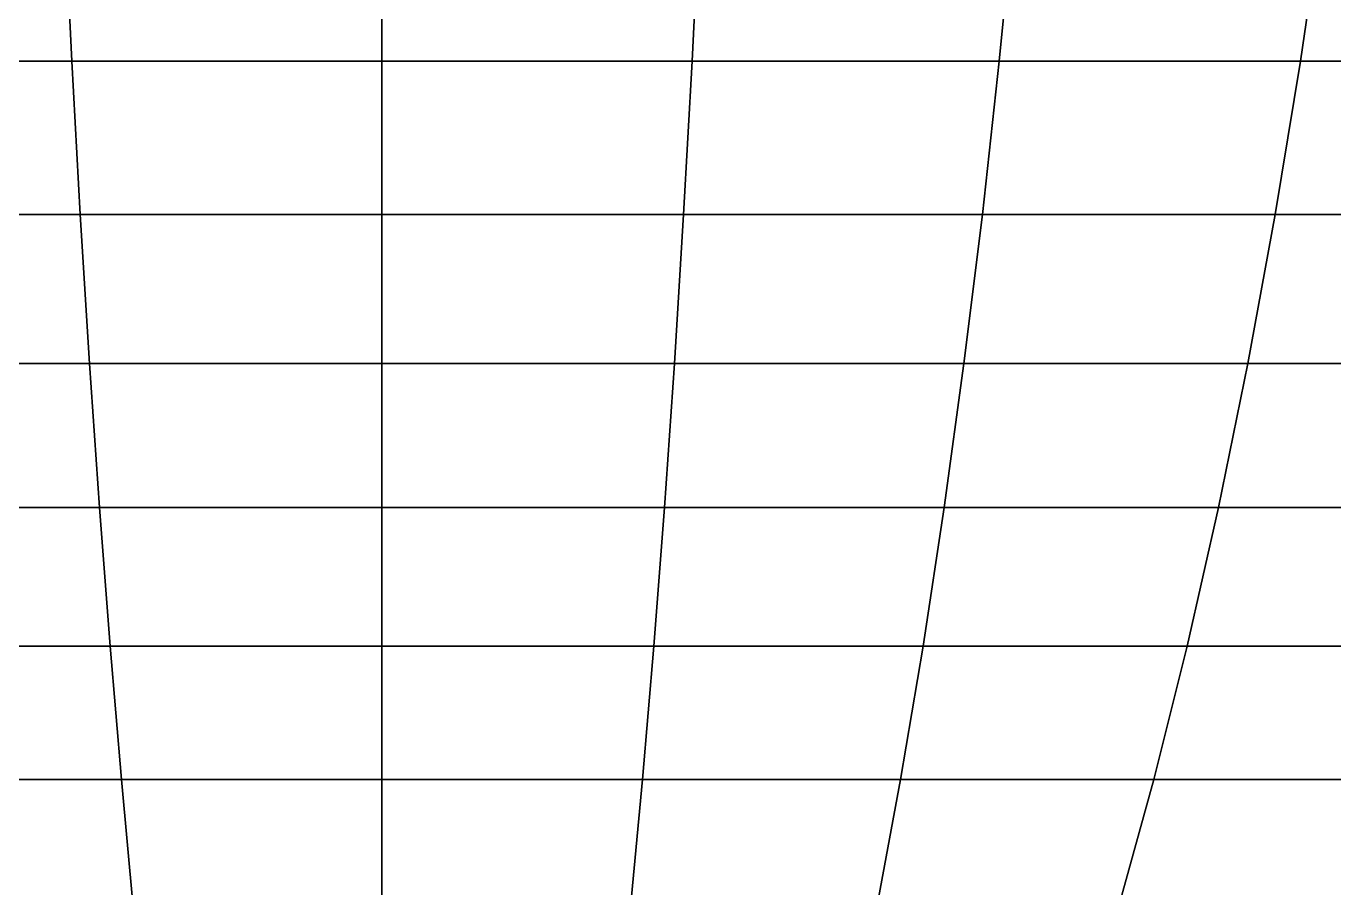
# Model space of a CAD drawing. Extents: x -610 to 610, y -610 to 610.
# Drawn here: x -60.4 to 161.7, y -427.8 to -281.4 of the extents above; entities that cross this region are included whole.
import ezdxf

# ---------------------------------------------------------------- set-up
doc = ezdxf.new("R2010")
doc.units = 0

msp = doc.modelspace()

# ---------------------------------------------------------------- linework, layer by layer
for points in [[(-104.884308, -287.363464, -527.289001), (-107.508789, -260.637573, -540.483154), (-54.014488, -260.637573, -548.418335), (-52.695896, -287.363464, -535.030396)], [(-52.695896, -287.363464, 535.030396), (-54.014488, -260.637573, 548.418335), (-107.508789, -260.637573, 540.483154), (-104.884308, -287.363464, 527.289001)], [(-52.695896, -287.363464, -535.030396), (-54.014488, -260.637573, -548.418335), (0, -260.637573, -551.071899), (0, -287.363464, -537.619202)], [(0, -287.363464, 537.619202), (0, -260.637573, 551.071899), (-54.014488, -260.637573, 548.418335), (-52.695896, -287.363464, 535.030396)], [(52.695896, -287.363464, -535.030396), (0, -287.363464, -537.619202), (0, -260.637573, -551.071899), (54.014488, -260.637573, -548.418335)], [(0, -287.363464, 537.619202), (52.695896, -287.363464, 535.030396), (54.014488, -260.637573, 548.418335), (0, -260.637573, 551.071899)], [(104.884308, -287.363464, -527.289001), (52.695896, -287.363464, -535.030396), (54.014488, -260.637573, -548.418335), (107.508789, -260.637573, -540.483154)], [(52.695896, -287.363464, 535.030396), (104.884308, -287.363464, 527.289001), (107.508789, -260.637573, 540.483154), (54.014488, -260.637573, 548.418335)], [(156.062622, -287.363464, -514.469482), (104.884308, -287.363464, -527.289001), (107.508789, -260.637573, -540.483154), (159.967728, -260.637573, -527.342896)], [(104.884308, -287.363464, 527.289001), (156.062622, -287.363464, 514.469482), (159.967728, -260.637573, 527.342896), (107.508789, -260.637573, 540.483154)], [(205.737976, -287.363464, -496.695374), (156.062622, -287.363464, -514.469482), (159.967728, -260.637573, -527.342896), (210.886078, -260.637573, -509.124023)], [(156.062622, -287.363464, 514.469482), (205.737976, -287.363464, 496.695374), (210.886078, -260.637573, 509.124023), (159.967728, -260.637573, 527.342896)], [(-102.007149, -313.397034, -512.824524), (-104.884308, -287.363464, -527.289001), (-52.695896, -287.363464, -535.030396), (-51.250355, -313.397034, -520.353577)], [(-51.250355, -313.397034, 520.353577), (-52.695896, -287.363464, 535.030396), (-104.884308, -287.363464, 527.289001), (-102.007149, -313.397034, 512.824524)], [(-51.250355, -313.397034, -520.353577), (-52.695896, -287.363464, -535.030396), (0, -287.363464, -537.619202), (0, -313.397034, -522.871338)], [(0, -313.397034, 522.871338), (0, -287.363464, 537.619202), (-52.695896, -287.363464, 535.030396), (-51.250355, -313.397034, 520.353577)], [(51.250355, -313.397034, -520.353577), (0, -313.397034, -522.871338), (0, -287.363464, -537.619202), (52.695896, -287.363464, -535.030396)], [(0, -313.397034, 522.871338), (51.250355, -313.397034, 520.353577), (52.695896, -287.363464, 535.030396), (0, -287.363464, 537.619202)], [(102.007149, -313.397034, -512.824524), (51.250355, -313.397034, -520.353577), (52.695896, -287.363464, -535.030396), (104.884308, -287.363464, -527.289001)], [(51.250355, -313.397034, 520.353577), (102.007149, -313.397034, 512.824524), (104.884308, -287.363464, 527.289001), (52.695896, -287.363464, 535.030396)], [(151.78154, -313.397034, -500.356689), (102.007149, -313.397034, -512.824524), (104.884308, -287.363464, -527.289001), (156.062622, -287.363464, -514.469482)], [(102.007149, -313.397034, 512.824524), (151.78154, -313.397034, 500.356689), (156.062622, -287.363464, 514.469482), (104.884308, -287.363464, 527.289001)], [(200.094193, -313.397034, -483.07016), (151.78154, -313.397034, -500.356689), (156.062622, -287.363464, -514.469482), (205.737976, -287.363464, -496.695374)], [(151.78154, -313.397034, 500.356689), (200.094193, -313.397034, 483.07016), (205.737976, -287.363464, 496.695374), (156.062622, -287.363464, 514.469482)], [(-98.884232, -338.675629, -497.124634), (-102.007149, -313.397034, -512.824524), (-51.250355, -313.397034, -520.353577), (-49.681347, -338.675629, -504.423157)], [(-49.681347, -338.675629, 504.423157), (-51.250355, -313.397034, 520.353577), (-102.007149, -313.397034, 512.824524), (-98.884232, -338.675629, 497.124634)], [(-49.681347, -338.675629, -504.423157), (-51.250355, -313.397034, -520.353577), (0, -313.397034, -522.871338), (0, -338.675629, -506.863861)], [(0, -338.675629, 506.863861), (0, -313.397034, 522.871338), (-51.250355, -313.397034, 520.353577), (-49.681347, -338.675629, 504.423157)], [(49.681347, -338.675629, -504.423157), (0, -338.675629, -506.863861), (0, -313.397034, -522.871338), (51.250355, -313.397034, -520.353577)], [(0, -338.675629, 506.863861), (49.681347, -338.675629, 504.423157), (51.250355, -313.397034, 520.353577), (0, -313.397034, 522.871338)], [(98.884232, -338.675629, -497.124634), (49.681347, -338.675629, -504.423157), (51.250355, -313.397034, -520.353577), (102.007149, -313.397034, -512.824524)], [(49.681347, -338.675629, 504.423157), (98.884232, -338.675629, 497.124634), (102.007149, -313.397034, 512.824524), (51.250355, -313.397034, 520.353577)], [(147.134811, -338.675629, -485.038483), (98.884232, -338.675629, -497.124634), (102.007149, -313.397034, -512.824524), (151.78154, -313.397034, -500.356689)], [(98.884232, -338.675629, 497.124634), (147.134811, -338.675629, 485.038483), (151.78154, -313.397034, 500.356689), (102.007149, -313.397034, 512.824524)], [(193.968414, -338.675629, -468.281158), (147.134811, -338.675629, -485.038483), (151.78154, -313.397034, -500.356689), (200.094193, -313.397034, -483.07016)], [(147.134811, -338.675629, 485.038483), (193.968414, -338.675629, 468.281158), (200.094193, -313.397034, 483.07016), (151.78154, -313.397034, 500.356689)], [(-95.523109, -363.138306, -480.227112), (-98.884232, -338.675629, -497.124634), (-49.681347, -338.675629, -504.423157), (-47.992653, -363.138306, -487.277588)], [(-47.992653, -363.138306, 487.277588), (-49.681347, -338.675629, 504.423157), (-98.884232, -338.675629, 497.124634), (-95.523109, -363.138306, 480.227112)], [(-47.992653, -363.138306, -487.277588), (-49.681347, -338.675629, -504.423157), (0, -338.675629, -506.863861), (0, -363.138306, -489.635315)], [(0, -363.138306, 489.635315), (0, -338.675629, 506.863861), (-49.681347, -338.675629, 504.423157), (-47.992653, -363.138306, 487.277588)], [(47.992653, -363.138306, -487.277588), (0, -363.138306, -489.635315), (0, -338.675629, -506.863861), (49.681347, -338.675629, -504.423157)], [(0, -363.138306, 489.635315), (47.992653, -363.138306, 487.277588), (49.681347, -338.675629, 504.423157), (0, -338.675629, 506.863861)], [(95.523109, -363.138306, -480.227112), (47.992653, -363.138306, -487.277588), (49.681347, -338.675629, -504.423157), (98.884232, -338.675629, -497.124634)], [(47.992653, -363.138306, 487.277588), (95.523109, -363.138306, 480.227112), (98.884232, -338.675629, 497.124634), (49.681347, -338.675629, 504.423157)], [(142.133636, -363.138306, -468.551788), (95.523109, -363.138306, -480.227112), (98.884232, -338.675629, -497.124634), (147.134811, -338.675629, -485.038483)], [(95.523109, -363.138306, 480.227112), (142.133636, -363.138306, 468.551788), (147.134811, -338.675629, 485.038483), (98.884232, -338.675629, 497.124634)], [(187.37532, -363.138306, -452.364044), (142.133636, -363.138306, -468.551788), (147.134811, -338.675629, -485.038483), (193.968414, -338.675629, -468.281158)], [(142.133636, -363.138306, 468.551788), (187.37532, -363.138306, 452.364044), (193.968414, -338.675629, 468.281158), (147.134811, -338.675629, 485.038483)], [(-91.931862, -386.726135, -462.172668), (-95.523109, -363.138306, -480.227112), (-47.992653, -363.138306, -487.277588), (-46.188343, -386.726135, -468.958069)], [(-46.188343, -386.726135, 468.958069), (-47.992653, -363.138306, 487.277588), (-95.523109, -363.138306, 480.227112), (-91.931862, -386.726135, 462.172668)], [(-46.188343, -386.726135, -468.958069), (-47.992653, -363.138306, -487.277588), (0, -363.138306, -489.635315), (0, -386.726135, -471.227173)], [(0, -386.726135, 471.227173), (0, -363.138306, 489.635315), (-47.992653, -363.138306, 487.277588), (-46.188343, -386.726135, 468.958069)], [(46.188343, -386.726135, -468.958069), (0, -386.726135, -471.227173), (0, -363.138306, -489.635315), (47.992653, -363.138306, -487.277588)], [(0, -386.726135, 471.227173), (46.188343, -386.726135, 468.958069), (47.992653, -363.138306, 487.277588), (0, -363.138306, 489.635315)], [(91.931862, -386.726135, -462.172668), (46.188343, -386.726135, -468.958069), (47.992653, -363.138306, -487.277588), (95.523109, -363.138306, -480.227112)], [(46.188343, -386.726135, 468.958069), (91.931862, -386.726135, 462.172668), (95.523109, -363.138306, 480.227112), (47.992653, -363.138306, 487.277588)], [(136.790024, -386.726135, -450.936279), (91.931862, -386.726135, -462.172668), (95.523109, -363.138306, -480.227112), (142.133636, -363.138306, -468.551788)], [(91.931862, -386.726135, 462.172668), (136.790024, -386.726135, 450.936279), (142.133636, -363.138306, 468.551788), (95.523109, -363.138306, 480.227112)], [(180.330841, -386.726135, -435.357147), (136.790024, -386.726135, -450.936279), (142.133636, -363.138306, -468.551788), (187.37532, -363.138306, -452.364044)], [(136.790024, -386.726135, 450.936279), (180.330841, -386.726135, 435.357147), (187.37532, -363.138306, 452.364044), (142.133636, -363.138306, 468.551788)], [(-88.119141, -409.382355, -443.004822), (-91.931862, -386.726135, -462.172668), (-46.188343, -386.726135, -468.958069), (-44.272755, -409.382355, -449.50882)], [(-44.272755, -409.382355, 449.50882), (-46.188343, -386.726135, 468.958069), (-91.931862, -386.726135, 462.172668), (-88.119141, -409.382355, 443.004822)], [(-44.272755, -409.382355, -449.50882), (-46.188343, -386.726135, -468.958069), (0, -386.726135, -471.227173), (0, -409.382355, -451.683807)], [(0, -409.382355, 451.683807), (0, -386.726135, 471.227173), (-46.188343, -386.726135, 468.958069), (-44.272755, -409.382355, 449.50882)], [(44.272755, -409.382355, -449.50882), (0, -409.382355, -451.683807), (0, -386.726135, -471.227173), (46.188343, -386.726135, -468.958069)], [(0, -409.382355, 451.683807), (44.272755, -409.382355, 449.50882), (46.188343, -386.726135, 468.958069), (0, -386.726135, 471.227173)], [(88.119141, -409.382355, -443.004822), (44.272755, -409.382355, -449.50882), (46.188343, -386.726135, -468.958069), (91.931862, -386.726135, -462.172668)], [(44.272755, -409.382355, 449.50882), (88.119141, -409.382355, 443.004822), (91.931862, -386.726135, 462.172668), (46.188343, -386.726135, 468.958069)], [(131.116882, -409.382355, -432.234436), (88.119141, -409.382355, -443.004822), (91.931862, -386.726135, -462.172668), (136.790024, -386.726135, -450.936279)], [(88.119141, -409.382355, 443.004822), (131.116882, -409.382355, 432.234436), (136.790024, -386.726135, 450.936279), (91.931862, -386.726135, 462.172668)], [(172.851913, -409.382355, -417.301422), (131.116882, -409.382355, -432.234436), (136.790024, -386.726135, -450.936279), (180.330841, -386.726135, -435.357147)], [(131.116882, -409.382355, 432.234436), (172.851913, -409.382355, 417.301422), (180.330841, -386.726135, 435.357147), (136.790024, -386.726135, 450.936279)], [(-84.094131, -431.052277, -422.769775), (-88.119141, -409.382355, -443.004822), (-44.272755, -409.382355, -449.50882), (-42.250515, -431.052277, -428.976654)], [(-42.250515, -431.052277, 428.976654), (-44.272755, -409.382355, 449.50882), (-88.119141, -409.382355, 443.004822), (-84.094131, -431.052277, 422.769775)], [(-42.250515, -431.052277, -428.976654), (-44.272755, -409.382355, -449.50882), (0, -409.382355, -451.683807), (0, -431.052277, -431.052277)], [(0, -431.052277, 431.052277), (0, -409.382355, 451.683807), (-44.272755, -409.382355, 449.50882), (-42.250515, -431.052277, 428.976654)], [(42.250515, -431.052277, -428.976654), (0, -431.052277, -431.052277), (0, -409.382355, -451.683807), (44.272755, -409.382355, -449.50882)], [(0, -431.052277, 431.052277), (42.250515, -431.052277, 428.976654), (44.272755, -409.382355, 449.50882), (0, -409.382355, 451.683807)], [(84.094131, -431.052277, -422.769775), (42.250515, -431.052277, -428.976654), (44.272755, -409.382355, -449.50882), (88.119141, -409.382355, -443.004822)], [(42.250515, -431.052277, 428.976654), (84.094131, -431.052277, 422.769775), (88.119141, -409.382355, 443.004822), (44.272755, -409.382355, 449.50882)], [(125.127876, -431.052277, -412.491333), (84.094131, -431.052277, -422.769775), (88.119141, -409.382355, -443.004822), (131.116882, -409.382355, -432.234436)], [(84.094131, -431.052277, 422.769775), (125.127876, -431.052277, 412.491333), (131.116882, -409.382355, 432.234436), (88.119141, -409.382355, 443.004822)], [(164.956573, -431.052277, -398.240417), (125.127876, -431.052277, -412.491333), (131.116882, -409.382355, -432.234436), (172.851913, -409.382355, -417.301422)], [(125.127876, -431.052277, 412.491333), (164.956573, -431.052277, 398.240417), (172.851913, -409.382355, 417.301422), (131.116882, -409.382355, 432.234436)]]:
    msp.add_3dface(points)

doc.saveas('drawing.dxf')
